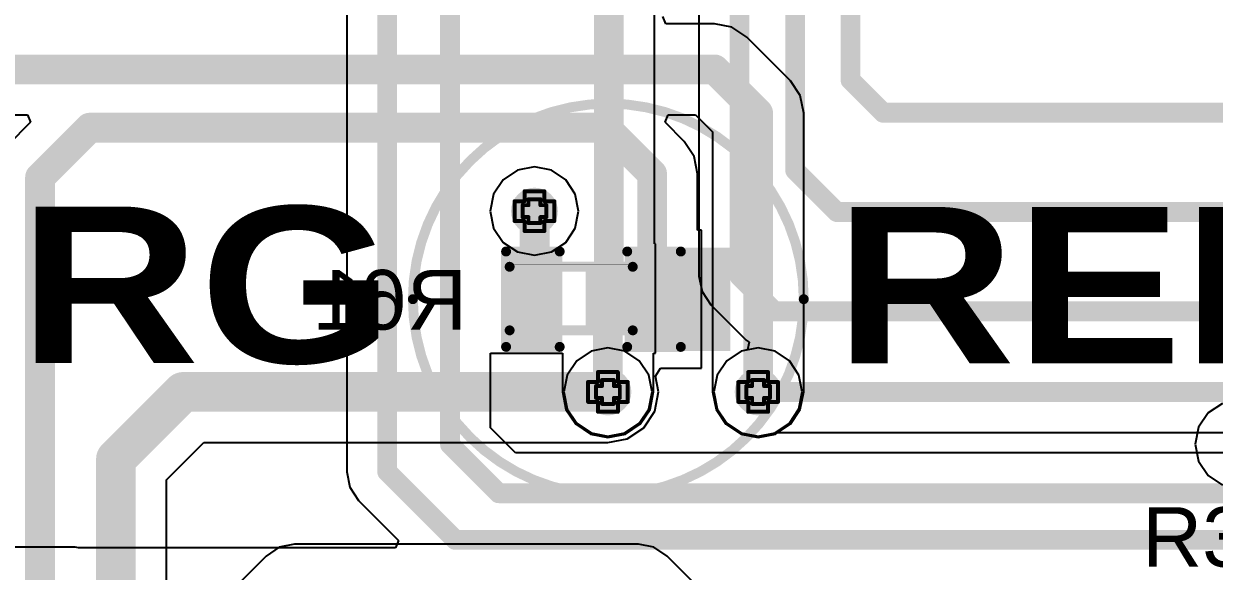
# Model space of a CAD drawing. Header units: inches. Extents: x 0 to 198, y 0 to 199.
# Drawn here: x 1.977 to 2.576, y 2.252 to 2.527 of the extents above; entities that cross this region are included whole.
import ezdxf

# ---------------------------------------------------------------- set-up
doc = ezdxf.new("R2010")
doc.units = ezdxf.units.IN
doc.header["$MEASUREMENT"] = 0
for name, color, linetype in [('Bottom Layer', 5, 'Continuous'), ('Bottom Overlay', 54, 'Continuous'), ('Bottom Paste', 16, 'Continuous'), ('Bottom Solder', 6, 'Continuous'), ('Drill Drawing', 1, 'Continuous'), ('Layer 1', 16, 'Continuous'), ('Layer 2', 76, 'Continuous'), ('Top Layer', 1, 'Continuous'), ('Top Overlay', 2, 'Continuous'), ('Top Paste', 8, 'Continuous'), ('Top Solder', 216, 'Continuous'), ('Via Holes', 16, 'Continuous')]:
    doc.layers.add(name, color=color, linetype=linetype)
doc.styles.add('Arial', font='', dxfattribs={"height": 0.2})
doc.styles.add('Arial Black_Bold', font='', dxfattribs={"height": 0.2})
doc.styles.get('Arial').set_extended_font_data('Arial')
doc.styles.get('Arial Black_Bold').set_extended_font_data('Arial Black', bold=True)

# ---------------------------------------------------------------- blocks, each defined once
blk = doc.blocks.new('R___0402_B_130')
at = {"layer": 'Bottom Layer'}
for points in [[(-0.0095, 0.0125), (-0.0095, -0.0125), (-0.0275, -0.0125), (-0.0275, 0.0125)], [(0.0275, 0.0125), (0.0275, -0.0125), (0.0095, -0.0125), (0.0095, 0.0125)]]:
    blk.add_hatch(color=5, dxfattribs=at).paths.add_polyline_path(points)
at = {"layer": 'Bottom Paste'}
for points in [[(-0.0095, 0.0125), (-0.0095, -0.0125), (-0.0275, -0.0125), (-0.0275, 0.0125)], [(0.0275, 0.0125), (0.0275, -0.0125), (0.0095, -0.0125), (0.0095, 0.0125)]]:
    blk.add_hatch(color=16, dxfattribs=at).paths.add_polyline_path(points)
at = {"layer": 'Bottom Solder'}
for points in [[(-0.00733, 0.01467), (-0.00733, -0.01467), (-0.02967, -0.01467), (-0.02967, 0.01467)], [(0.02967, 0.01467), (0.02967, -0.01467), (0.00733, -0.01467), (0.00733, 0.01467)]]:
    blk.add_hatch(color=6, dxfattribs=at).paths.add_polyline_path(points)
at = {"layer": 'Bottom Overlay'}
for points in [[(-0.031, -0.016, 0.005, 0.005, 0), (-0.031, 0.016, 0.005, 0.005, 0)], [(-0.031, 0.016, 0.005, 0.005, 0), (0.031, 0.016, 0.005, 0.005, 0)], [(0.031, -0.016, 0.005, 0.005, 0), (0.031, 0.016, 0.005, 0.005, 0)], [(-0.032, 0.017, 0.000127, 0.000127, 0), (0.032, 0.017, 0.000127, 0.000127, 0)], [(-0.031, -0.016, 0.005, 0.005, 0), (0.031, -0.016, 0.005, 0.005, 0)]]:
    blk.add_lwpolyline(points, format="xyseb", dxfattribs=at)
for points in [[(-0.03225, 0.016, 0.0025, 0.0025, 1), (-0.02975, 0.016, 0.0025, 0.0025, 1)], [(-0.03225, 0.016, 0.0025, 0.0025, 1), (-0.02975, 0.016, 0.0025, 0.0025, 1)], [(0.02975, 0.016, 0.0025, 0.0025, 1), (0.03225, 0.016, 0.0025, 0.0025, 1)], [(0.02975, 0.016, 0.0025, 0.0025, 1), (0.03225, 0.016, 0.0025, 0.0025, 1)], [(-0.03203, 0.017, 0.0000635, 0.0000635, 1), (-0.03197, 0.017, 0.0000635, 0.0000635, 1)], [(0.03197, 0.017, 0.0000635, 0.0000635, 1), (0.03203, 0.017, 0.0000635, 0.0000635, 1)], [(-0.03225, -0.016, 0.0025, 0.0025, 1), (-0.02975, -0.016, 0.0025, 0.0025, 1)], [(-0.03225, -0.016, 0.0025, 0.0025, 1), (-0.02975, -0.016, 0.0025, 0.0025, 1)], [(0.02975, -0.016, 0.0025, 0.0025, 1), (0.03225, -0.016, 0.0025, 0.0025, 1)], [(0.02975, -0.016, 0.0025, 0.0025, 1), (0.03225, -0.016, 0.0025, 0.0025, 1)]]:
    blk.add_lwpolyline(points, format="xyseb", close=True, dxfattribs=at)
blk = doc.blocks.new('LED_0603_201')
at = {"layer": 'Top Layer'}
for points in [[(-0.03937, 0.01968), (-0.01968, 0.01968), (-0.01968, -0.01969), (-0.03937, -0.01969)], [(0.01968, 0.01968), (0.03937, 0.01968), (0.03937, -0.01969), (0.01968, -0.01969)]]:
    blk.add_hatch(color=1, dxfattribs=at).paths.add_polyline_path(points)
at = {"layer": 'Top Overlay'}
blk.add_hatch(color=2, dxfattribs=at).paths.add_polyline_path([(0.044, -0.026), (0.069, -0.026), (0.069, 0.026), (0.044, 0.026)])
at = {"layer": 'Top Paste'}
for points in [[(-0.03937, 0.01968), (-0.01968, 0.01968), (-0.01968, -0.01969), (-0.03937, -0.01969)], [(0.01968, 0.01968), (0.03937, 0.01968), (0.03937, -0.01969), (0.01968, -0.01969)]]:
    blk.add_hatch(color=8, dxfattribs=at).paths.add_polyline_path(points)
at = {"layer": 'Top Solder'}
for points in [[(-0.04337, 0.02368), (-0.01568, 0.02368), (-0.01568, -0.02369), (-0.04337, -0.02369)], [(0.01568, 0.02368), (0.04337, 0.02368), (0.04337, -0.02369), (0.01568, -0.02369)]]:
    blk.add_hatch(color=216, dxfattribs=at).paths.add_polyline_path(points)
at = {"layer": 'Top Overlay'}
for points in [[(-0.044, -0.024, 0.005, 0.005, 0), (-0.044, 0.024, 0.005, 0.005, 0)], [(-0.044, 0.024, 0.005, 0.005, 0), (-0.017, 0.024, 0.005, 0.005, 0)], [(0.017, 0.024, 0.005, 0.005, 0), (0.044, 0.024, 0.005, 0.005, 0)], [(0.044, -0.024, 0.005, 0.005, 0), (0.044, 0.024, 0.005, 0.005, 0)], [(-0.044, -0.024, 0.005, 0.005, 0), (-0.017, -0.024, 0.005, 0.005, 0)], [(0.017, -0.024, 0.005, 0.005, 0), (0.044, -0.024, 0.005, 0.005, 0)]]:
    blk.add_lwpolyline(points, format="xyseb", dxfattribs=at)
for points in [[(-0.04525, 0.024, 0.0025, 0.0025, 1), (-0.04275, 0.024, 0.0025, 0.0025, 1)], [(-0.04525, 0.024, 0.0025, 0.0025, 1), (-0.04275, 0.024, 0.0025, 0.0025, 1)], [(-0.01825, 0.024, 0.0025, 0.0025, 1), (-0.01575, 0.024, 0.0025, 0.0025, 1)], [(0.01575, 0.024, 0.0025, 0.0025, 1), (0.01825, 0.024, 0.0025, 0.0025, 1)], [(0.04275, 0.024, 0.0025, 0.0025, 1), (0.04525, 0.024, 0.0025, 0.0025, 1)], [(0.04275, 0.024, 0.0025, 0.0025, 1), (0.04525, 0.024, 0.0025, 0.0025, 1)], [(-0.04525, -0.024, 0.0025, 0.0025, 1), (-0.04275, -0.024, 0.0025, 0.0025, 1)], [(-0.04525, -0.024, 0.0025, 0.0025, 1), (-0.04275, -0.024, 0.0025, 0.0025, 1)], [(-0.01825, -0.024, 0.0025, 0.0025, 1), (-0.01575, -0.024, 0.0025, 0.0025, 1)], [(0.01575, -0.024, 0.0025, 0.0025, 1), (0.01825, -0.024, 0.0025, 0.0025, 1)], [(0.04275, -0.024, 0.0025, 0.0025, 1), (0.04525, -0.024, 0.0025, 0.0025, 1)], [(0.04275, -0.024, 0.0025, 0.0025, 1), (0.04525, -0.024, 0.0025, 0.0025, 1)]]:
    blk.add_lwpolyline(points, format="xyseb", close=True, dxfattribs=at)

msp = doc.modelspace()

# ---------------------------------------------------------------- hatches: boundary and pattern name
at = {"layer": 'Bottom Layer'}
h = msp.add_hatch(color=5, dxfattribs=at)
edge = h.paths.add_edge_path()
edge.add_arc((2.234, 2.433), 0.01181, 0, 360)
h = msp.add_hatch(color=5, dxfattribs=at)
edge = h.paths.add_edge_path()
edge.add_arc((2.271, 2.342), 0.01181, 0, 360)
h = msp.add_hatch(color=5, dxfattribs=at)
edge = h.paths.add_edge_path()
edge.add_arc((2.34664, 2.342), 0.01181, 0, 360)
at = {"layer": 'Layer 1'}
h = msp.add_hatch(color=16, dxfattribs=at)
edge = h.paths.add_edge_path()
edge.add_arc((2.234, 2.433), 0.01181, 0, 360)
h = msp.add_hatch(color=16, dxfattribs=at)
edge = h.paths.add_edge_path()
edge.add_arc((2.271, 2.342), 0.01181, 0, 360)
h = msp.add_hatch(color=16, dxfattribs=at)
edge = h.paths.add_edge_path()
edge.add_arc((2.34664, 2.342), 0.01181, 0, 360)
at = {"layer": 'Layer 2'}
h = msp.add_hatch(color=76, dxfattribs=at)
edge = h.paths.add_edge_path()
edge.add_arc((2.234, 2.433), 0.01181, 0, 360)
h = msp.add_hatch(color=76, dxfattribs=at)
edge = h.paths.add_edge_path()
edge.add_arc((2.271, 2.342), 0.01181, 0, 360)
h = msp.add_hatch(color=76, dxfattribs=at)
edge = h.paths.add_edge_path()
edge.add_arc((2.34664, 2.342), 0.01181, 0, 360)
at = {"layer": 'Top Layer'}
h = msp.add_hatch(color=1, dxfattribs=at)
edge = h.paths.add_edge_path()
edge.add_arc((2.234, 2.433), 0.01181, 0, 360)
h = msp.add_hatch(color=1, dxfattribs=at)
edge = h.paths.add_edge_path()
edge.add_arc((2.271, 2.342), 0.01181, 0, 360)
h = msp.add_hatch(color=1, dxfattribs=at)
edge = h.paths.add_edge_path()
edge.add_arc((2.34664, 2.342), 0.01181, 0, 360)
at = {"layer": 'Via Holes'}
h = msp.add_hatch(color=7, dxfattribs=at)
edge = h.paths.add_edge_path()
edge.add_arc((2.234, 2.433), 0.00591, 0, 360)
h = msp.add_hatch(color=7, dxfattribs=at)
edge = h.paths.add_edge_path()
edge.add_arc((2.271, 2.342), 0.00591, 0, 360)
h = msp.add_hatch(color=7, dxfattribs=at)
edge = h.paths.add_edge_path()
edge.add_arc((2.34664, 2.342), 0.00591, 0, 360)

# ---------------------------------------------------------------- linework, layer by layer
at = {"layer": 'Bottom Layer'}
for p, q in [((2.31684, 3.76897), (2.31684, 2.40028)), ((2.13945, 3.71671), (2.13945, 2.30185)), ((2.29443, 2.4165), (2.29443, 2.61708)), ((2.295, 2.4165), (2.29443, 2.4165)), ((2.295, 2.3615), (2.295, 2.4165)), ((2.31684, 2.40028), (2.31839, 2.39248)), ((2.31839, 2.39248), (2.32281, 2.38586)), ((2.32281, 2.38586), (2.34056, 2.36811)), ((2.34056, 2.36811), (2.34207, 2.3671)), ((2.33813, 2.36255), (2.33091, 2.35772)), ((2.34129, 2.36318), (2.33813, 2.36255)), ((2.34207, 2.3671), (2.34129, 2.36318)), ((2.2119, 2.32395), (2.2119, 2.3615)), ((2.2119, 2.3615), (2.24806, 2.3615)), ((2.24806, 2.3615), (2.24806, 2.342)), ((2.29394, 2.342), (2.29394, 2.3615)), ((2.29394, 2.3615), (2.295, 2.3615)), ((2.33091, 2.35772), (2.32609, 2.35051)), ((2.32609, 2.35051), (2.3244, 2.342)), ((2.24806, 2.342), (2.24981, 2.33322)), ((2.29219, 2.33322), (2.29394, 2.342)), ((2.3244, 2.342), (2.32609, 2.33349)), ((2.24981, 2.33322), (2.25478, 2.32578)), ((2.28722, 2.32578), (2.29219, 2.33322)), ((2.32609, 2.33349), (2.33091, 2.32628)), ((2.33091, 2.32628), (2.33813, 2.32145)), ((2.22443, 2.31142), (2.2119, 2.32395)), ((2.25478, 2.32578), (2.26222, 2.32081)), ((2.26222, 2.32081), (2.271, 2.31906)), ((2.271, 2.31906), (2.27978, 2.32081)), ((2.27978, 2.32081), (2.28722, 2.32578)), ((2.33813, 2.32145), (2.34664, 2.31976)), ((2.34664, 2.31976), (2.35515, 2.32145)), ((2.35515, 2.32145), (2.35538, 2.32161)), ((2.35538, 2.32161), (2.6355, 2.32161)), ((2.63517, 2.31142), (2.22443, 2.31142)), ((2.13945, 2.30185), (2.141, 2.29404)), ((2.141, 2.29404), (2.14542, 2.28743)), ((2.14542, 2.28743), (2.1656, 2.26725)), ((2.1656, 2.26725), (2.16407, 2.26356)), ((2.00266, 2.26389), (1.46176, 2.26389)), ((2.00434, 2.26356), (2.00266, 2.26389)), ((2.16407, 2.26356), (2.00434, 2.26356))]:
    msp.add_line(p, q, dxfattribs=at)
for points in [[(2.33723, 2.40028, 0.01, 0.01, 0), (2.33723, 3.77742, 0.01, 0.01, 0)], [(2.39319, 2.49893, 0.01, 0.01, 0), (2.39319, 3.77657, 0.01, 0.01, 0)], [(2.36531, 2.45355, 0.01, 0.01, 0), (2.36531, 3.74584, 0.01, 0.01, 0)], [(2.1915, 2.31551, 0.01, 0.01, 0), (2.1915, 3.7413, 0.01, 0.01, 0)], [(2.15984, 2.30185, 0.01, 0.01, 0), (2.15984, 3.72516, 0.01, 0.01, 0)], [(2.27149, 2.38862, 0.015, 0.015, 0), (2.27149, 2.64509, 0.015, 0.015, 0)], [(2.39319, 2.49893, 0.01, 0.01, 0), (2.40959, 2.48253, 0.01, 0.01, 0)], [(2.40959, 2.48253, 0.01, 0.01, 0), (3.20409, 2.48253, 0.01, 0.01, 0)], [(2.36531, 2.45355, 0.01, 0.01, 0), (2.38633, 2.43253, 0.01, 0.01, 0)], [(2.234, 2.389, 0.015, 0.015, 0), (2.234, 2.433, 0.015, 0.015, 0)], [(2.38633, 2.43253, 0.01, 0.01, 0), (3.20409, 2.43253, 0.01, 0.01, 0)], [(2.33723, 2.40028, 0.01, 0.01, 0), (2.35498, 2.38253, 0.01, 0.01, 0)], [(2.271, 2.342, 0.015, 0.015, 0), (2.271, 2.389, 0.015, 0.015, 0)], [(2.35498, 2.38253, 0.01, 0.01, 0), (3.20409, 2.38253, 0.01, 0.01, 0)], [(2.34664, 2.342, 0.01, 0.01, 0), (3.43346, 2.342, 0.01, 0.01, 0)], [(2.1915, 2.31551, 0.01, 0.01, 0), (2.21598, 2.29102, 0.01, 0.01, 0)], [(2.15984, 2.30185, 0.01, 0.01, 0), (2.19415, 2.26754, 0.01, 0.01, 0)], [(2.21598, 2.29102, 0.01, 0.01, 0), (3.46748, 2.29102, 0.01, 0.01, 0)], [(2.19415, 2.26754, 0.01, 0.01, 0), (3.41592, 2.26754, 0.01, 0.01, 0)]]:
    msp.add_lwpolyline(points, format="xyseb", dxfattribs=at)
for points in [[(2.39069, 2.49893, 0.005, 0.005, 1), (2.39569, 2.49893, 0.005, 0.005, 1)], [(2.39069, 2.49893, 0.005, 0.005, 1), (2.39569, 2.49893, 0.005, 0.005, 1)], [(2.40709, 2.48253, 0.005, 0.005, 1), (2.41209, 2.48253, 0.005, 0.005, 1)], [(2.40709, 2.48253, 0.005, 0.005, 1), (2.41209, 2.48253, 0.005, 0.005, 1)], [(2.36281, 2.45355, 0.005, 0.005, 1), (2.36781, 2.45355, 0.005, 0.005, 1)], [(2.36281, 2.45355, 0.005, 0.005, 1), (2.36781, 2.45355, 0.005, 0.005, 1)], [(2.23025, 2.433, 0.0075, 0.0075, 1), (2.23775, 2.433, 0.0075, 0.0075, 1)], [(2.38383, 2.43253, 0.005, 0.005, 1), (2.38883, 2.43253, 0.005, 0.005, 1)], [(2.38383, 2.43253, 0.005, 0.005, 1), (2.38883, 2.43253, 0.005, 0.005, 1)], [(2.33473, 2.40028, 0.005, 0.005, 1), (2.33973, 2.40028, 0.005, 0.005, 1)], [(2.33473, 2.40028, 0.005, 0.005, 1), (2.33973, 2.40028, 0.005, 0.005, 1)], [(2.23025, 2.389, 0.0075, 0.0075, 1), (2.23775, 2.389, 0.0075, 0.0075, 1)], [(2.26725, 2.389, 0.0075, 0.0075, 1), (2.27475, 2.389, 0.0075, 0.0075, 1)], [(2.26774, 2.38862, 0.0075, 0.0075, 1), (2.27524, 2.38862, 0.0075, 0.0075, 1)], [(2.35248, 2.38253, 0.005, 0.005, 1), (2.35748, 2.38253, 0.005, 0.005, 1)], [(2.35248, 2.38253, 0.005, 0.005, 1), (2.35748, 2.38253, 0.005, 0.005, 1)], [(2.26725, 2.342, 0.0075, 0.0075, 1), (2.27475, 2.342, 0.0075, 0.0075, 1)], [(2.34414, 2.342, 0.005, 0.005, 1), (2.34914, 2.342, 0.005, 0.005, 1)], [(2.189, 2.31551, 0.005, 0.005, 1), (2.194, 2.31551, 0.005, 0.005, 1)], [(2.189, 2.31551, 0.005, 0.005, 1), (2.194, 2.31551, 0.005, 0.005, 1)], [(2.15734, 2.30185, 0.005, 0.005, 1), (2.16234, 2.30185, 0.005, 0.005, 1)], [(2.15734, 2.30185, 0.005, 0.005, 1), (2.16234, 2.30185, 0.005, 0.005, 1)], [(2.21348, 2.29102, 0.005, 0.005, 1), (2.21848, 2.29102, 0.005, 0.005, 1)], [(2.21348, 2.29102, 0.005, 0.005, 1), (2.21848, 2.29102, 0.005, 0.005, 1)], [(2.19165, 2.26754, 0.005, 0.005, 1), (2.19665, 2.26754, 0.005, 0.005, 1)], [(2.19165, 2.26754, 0.005, 0.005, 1), (2.19665, 2.26754, 0.005, 0.005, 1)]]:
    msp.add_lwpolyline(points, format="xyseb", close=True, dxfattribs=at)
at = {"layer": 'Drill Drawing'}
for points in [[(2.229, 2.438, 0.002, 0.002, 0), (2.229, 2.443, 0.002, 0.002, 0)], [(2.229, 2.443, 0.002, 0.002, 0), (2.239, 2.443, 0.002, 0.002, 0)], [(2.231, 2.436, 0.002, 0.002, 0), (2.231, 2.439, 0.002, 0.002, 0)], [(2.231, 2.439, 0.002, 0.002, 0), (2.237, 2.439, 0.002, 0.002, 0)], [(2.237, 2.436, 0.002, 0.002, 0), (2.237, 2.439, 0.002, 0.002, 0)], [(2.239, 2.438, 0.002, 0.002, 0), (2.239, 2.443, 0.002, 0.002, 0)], [(2.224, 2.428, 0.002, 0.002, 0), (2.224, 2.438, 0.002, 0.002, 0)], [(2.224, 2.438, 0.002, 0.002, 0), (2.229, 2.438, 0.002, 0.002, 0)], [(2.228, 2.43, 0.002, 0.002, 0), (2.228, 2.436, 0.002, 0.002, 0)], [(2.228, 2.436, 0.002, 0.002, 0), (2.231, 2.436, 0.002, 0.002, 0)], [(2.237, 2.436, 0.002, 0.002, 0), (2.24, 2.436, 0.002, 0.002, 0)], [(2.239, 2.438, 0.002, 0.002, 0), (2.244, 2.438, 0.002, 0.002, 0)], [(2.24, 2.43, 0.002, 0.002, 0), (2.24, 2.436, 0.002, 0.002, 0)], [(2.244, 2.428, 0.002, 0.002, 0), (2.244, 2.438, 0.002, 0.002, 0)], [(2.224, 2.428, 0.002, 0.002, 0), (2.229, 2.428, 0.002, 0.002, 0)], [(2.228, 2.43, 0.002, 0.002, 0), (2.231, 2.43, 0.002, 0.002, 0)], [(2.229, 2.423, 0.002, 0.002, 0), (2.229, 2.428, 0.002, 0.002, 0)], [(2.231, 2.427, 0.002, 0.002, 0), (2.231, 2.43, 0.002, 0.002, 0)], [(2.231, 2.427, 0.002, 0.002, 0), (2.237, 2.427, 0.002, 0.002, 0)], [(2.237, 2.43, 0.002, 0.002, 0), (2.24, 2.43, 0.002, 0.002, 0)], [(2.237, 2.427, 0.002, 0.002, 0), (2.237, 2.43, 0.002, 0.002, 0)], [(2.239, 2.428, 0.002, 0.002, 0), (2.244, 2.428, 0.002, 0.002, 0)], [(2.239, 2.423, 0.002, 0.002, 0), (2.239, 2.428, 0.002, 0.002, 0)], [(2.229, 2.423, 0.002, 0.002, 0), (2.239, 2.423, 0.002, 0.002, 0)], [(2.266, 2.347, 0.002, 0.002, 0), (2.266, 2.352, 0.002, 0.002, 0)], [(2.266, 2.352, 0.002, 0.002, 0), (2.276, 2.352, 0.002, 0.002, 0)], [(2.276, 2.347, 0.002, 0.002, 0), (2.276, 2.352, 0.002, 0.002, 0)], [(2.34164, 2.347, 0.002, 0.002, 0), (2.34164, 2.352, 0.002, 0.002, 0)], [(2.34164, 2.352, 0.002, 0.002, 0), (2.35164, 2.352, 0.002, 0.002, 0)], [(2.35164, 2.347, 0.002, 0.002, 0), (2.35164, 2.352, 0.002, 0.002, 0)], [(2.261, 2.337, 0.002, 0.002, 0), (2.261, 2.347, 0.002, 0.002, 0)], [(2.261, 2.347, 0.002, 0.002, 0), (2.266, 2.347, 0.002, 0.002, 0)], [(2.265, 2.339, 0.002, 0.002, 0), (2.265, 2.345, 0.002, 0.002, 0)], [(2.265, 2.345, 0.002, 0.002, 0), (2.268, 2.345, 0.002, 0.002, 0)], [(2.268, 2.345, 0.002, 0.002, 0), (2.268, 2.348, 0.002, 0.002, 0)], [(2.268, 2.348, 0.002, 0.002, 0), (2.274, 2.348, 0.002, 0.002, 0)], [(2.274, 2.345, 0.002, 0.002, 0), (2.274, 2.348, 0.002, 0.002, 0)], [(2.274, 2.345, 0.002, 0.002, 0), (2.277, 2.345, 0.002, 0.002, 0)], [(2.276, 2.347, 0.002, 0.002, 0), (2.281, 2.347, 0.002, 0.002, 0)], [(2.277, 2.339, 0.002, 0.002, 0), (2.277, 2.345, 0.002, 0.002, 0)], [(2.281, 2.337, 0.002, 0.002, 0), (2.281, 2.347, 0.002, 0.002, 0)], [(2.33664, 2.337, 0.002, 0.002, 0), (2.33664, 2.347, 0.002, 0.002, 0)], [(2.33664, 2.347, 0.002, 0.002, 0), (2.34164, 2.347, 0.002, 0.002, 0)], [(2.34064, 2.339, 0.002, 0.002, 0), (2.34064, 2.345, 0.002, 0.002, 0)], [(2.34064, 2.345, 0.002, 0.002, 0), (2.34364, 2.345, 0.002, 0.002, 0)], [(2.34364, 2.345, 0.002, 0.002, 0), (2.34364, 2.348, 0.002, 0.002, 0)], [(2.34364, 2.348, 0.002, 0.002, 0), (2.34964, 2.348, 0.002, 0.002, 0)], [(2.34964, 2.345, 0.002, 0.002, 0), (2.34964, 2.348, 0.002, 0.002, 0)], [(2.34964, 2.345, 0.002, 0.002, 0), (2.35264, 2.345, 0.002, 0.002, 0)], [(2.35164, 2.347, 0.002, 0.002, 0), (2.35664, 2.347, 0.002, 0.002, 0)], [(2.35264, 2.339, 0.002, 0.002, 0), (2.35264, 2.345, 0.002, 0.002, 0)], [(2.35664, 2.337, 0.002, 0.002, 0), (2.35664, 2.347, 0.002, 0.002, 0)], [(2.261, 2.337, 0.002, 0.002, 0), (2.266, 2.337, 0.002, 0.002, 0)], [(2.265, 2.339, 0.002, 0.002, 0), (2.268, 2.339, 0.002, 0.002, 0)], [(2.266, 2.332, 0.002, 0.002, 0), (2.266, 2.337, 0.002, 0.002, 0)], [(2.268, 2.336, 0.002, 0.002, 0), (2.268, 2.339, 0.002, 0.002, 0)], [(2.274, 2.339, 0.002, 0.002, 0), (2.277, 2.339, 0.002, 0.002, 0)], [(2.274, 2.336, 0.002, 0.002, 0), (2.274, 2.339, 0.002, 0.002, 0)], [(2.276, 2.337, 0.002, 0.002, 0), (2.281, 2.337, 0.002, 0.002, 0)], [(2.276, 2.332, 0.002, 0.002, 0), (2.276, 2.337, 0.002, 0.002, 0)], [(2.33664, 2.337, 0.002, 0.002, 0), (2.34164, 2.337, 0.002, 0.002, 0)], [(2.34064, 2.339, 0.002, 0.002, 0), (2.34364, 2.339, 0.002, 0.002, 0)], [(2.34164, 2.332, 0.002, 0.002, 0), (2.34164, 2.337, 0.002, 0.002, 0)], [(2.34364, 2.336, 0.002, 0.002, 0), (2.34364, 2.339, 0.002, 0.002, 0)], [(2.34964, 2.339, 0.002, 0.002, 0), (2.35264, 2.339, 0.002, 0.002, 0)], [(2.34964, 2.336, 0.002, 0.002, 0), (2.34964, 2.339, 0.002, 0.002, 0)], [(2.35164, 2.337, 0.002, 0.002, 0), (2.35664, 2.337, 0.002, 0.002, 0)], [(2.35164, 2.332, 0.002, 0.002, 0), (2.35164, 2.337, 0.002, 0.002, 0)], [(2.266, 2.332, 0.002, 0.002, 0), (2.276, 2.332, 0.002, 0.002, 0)], [(2.268, 2.336, 0.002, 0.002, 0), (2.274, 2.336, 0.002, 0.002, 0)], [(2.34164, 2.332, 0.002, 0.002, 0), (2.35164, 2.332, 0.002, 0.002, 0)], [(2.34364, 2.336, 0.002, 0.002, 0), (2.34964, 2.336, 0.002, 0.002, 0)]]:
    msp.add_lwpolyline(points, format="xyseb", dxfattribs=at)
for points in [[(2.2285, 2.443, 0.001, 0.001, 1), (2.2295, 2.443, 0.001, 0.001, 1)], [(2.2285, 2.443, 0.001, 0.001, 1), (2.2295, 2.443, 0.001, 0.001, 1)], [(2.2305, 2.439, 0.001, 0.001, 1), (2.2315, 2.439, 0.001, 0.001, 1)], [(2.2305, 2.439, 0.001, 0.001, 1), (2.2315, 2.439, 0.001, 0.001, 1)], [(2.2365, 2.439, 0.001, 0.001, 1), (2.2375, 2.439, 0.001, 0.001, 1)], [(2.2365, 2.439, 0.001, 0.001, 1), (2.2375, 2.439, 0.001, 0.001, 1)], [(2.2385, 2.443, 0.001, 0.001, 1), (2.2395, 2.443, 0.001, 0.001, 1)], [(2.2385, 2.443, 0.001, 0.001, 1), (2.2395, 2.443, 0.001, 0.001, 1)], [(2.2235, 2.438, 0.001, 0.001, 1), (2.2245, 2.438, 0.001, 0.001, 1)], [(2.2235, 2.438, 0.001, 0.001, 1), (2.2245, 2.438, 0.001, 0.001, 1)], [(2.2275, 2.436, 0.001, 0.001, 1), (2.2285, 2.436, 0.001, 0.001, 1)], [(2.2275, 2.436, 0.001, 0.001, 1), (2.2285, 2.436, 0.001, 0.001, 1)], [(2.2285, 2.438, 0.001, 0.001, 1), (2.2295, 2.438, 0.001, 0.001, 1)], [(2.2285, 2.438, 0.001, 0.001, 1), (2.2295, 2.438, 0.001, 0.001, 1)], [(2.2305, 2.436, 0.001, 0.001, 1), (2.2315, 2.436, 0.001, 0.001, 1)], [(2.2305, 2.436, 0.001, 0.001, 1), (2.2315, 2.436, 0.001, 0.001, 1)], [(2.2365, 2.436, 0.001, 0.001, 1), (2.2375, 2.436, 0.001, 0.001, 1)], [(2.2365, 2.436, 0.001, 0.001, 1), (2.2375, 2.436, 0.001, 0.001, 1)], [(2.2385, 2.438, 0.001, 0.001, 1), (2.2395, 2.438, 0.001, 0.001, 1)], [(2.2385, 2.438, 0.001, 0.001, 1), (2.2395, 2.438, 0.001, 0.001, 1)], [(2.2395, 2.436, 0.001, 0.001, 1), (2.2405, 2.436, 0.001, 0.001, 1)], [(2.2395, 2.436, 0.001, 0.001, 1), (2.2405, 2.436, 0.001, 0.001, 1)], [(2.2435, 2.438, 0.001, 0.001, 1), (2.2445, 2.438, 0.001, 0.001, 1)], [(2.2435, 2.438, 0.001, 0.001, 1), (2.2445, 2.438, 0.001, 0.001, 1)], [(2.2235, 2.428, 0.001, 0.001, 1), (2.2245, 2.428, 0.001, 0.001, 1)], [(2.2235, 2.428, 0.001, 0.001, 1), (2.2245, 2.428, 0.001, 0.001, 1)], [(2.2275, 2.43, 0.001, 0.001, 1), (2.2285, 2.43, 0.001, 0.001, 1)], [(2.2275, 2.43, 0.001, 0.001, 1), (2.2285, 2.43, 0.001, 0.001, 1)], [(2.2285, 2.428, 0.001, 0.001, 1), (2.2295, 2.428, 0.001, 0.001, 1)], [(2.2285, 2.428, 0.001, 0.001, 1), (2.2295, 2.428, 0.001, 0.001, 1)], [(2.2305, 2.43, 0.001, 0.001, 1), (2.2315, 2.43, 0.001, 0.001, 1)], [(2.2305, 2.43, 0.001, 0.001, 1), (2.2315, 2.43, 0.001, 0.001, 1)], [(2.2305, 2.427, 0.001, 0.001, 1), (2.2315, 2.427, 0.001, 0.001, 1)], [(2.2305, 2.427, 0.001, 0.001, 1), (2.2315, 2.427, 0.001, 0.001, 1)], [(2.2365, 2.43, 0.001, 0.001, 1), (2.2375, 2.43, 0.001, 0.001, 1)], [(2.2365, 2.43, 0.001, 0.001, 1), (2.2375, 2.43, 0.001, 0.001, 1)], [(2.2365, 2.427, 0.001, 0.001, 1), (2.2375, 2.427, 0.001, 0.001, 1)], [(2.2365, 2.427, 0.001, 0.001, 1), (2.2375, 2.427, 0.001, 0.001, 1)], [(2.2385, 2.428, 0.001, 0.001, 1), (2.2395, 2.428, 0.001, 0.001, 1)], [(2.2385, 2.428, 0.001, 0.001, 1), (2.2395, 2.428, 0.001, 0.001, 1)], [(2.2395, 2.43, 0.001, 0.001, 1), (2.2405, 2.43, 0.001, 0.001, 1)], [(2.2395, 2.43, 0.001, 0.001, 1), (2.2405, 2.43, 0.001, 0.001, 1)], [(2.2435, 2.428, 0.001, 0.001, 1), (2.2445, 2.428, 0.001, 0.001, 1)], [(2.2435, 2.428, 0.001, 0.001, 1), (2.2445, 2.428, 0.001, 0.001, 1)], [(2.2285, 2.423, 0.001, 0.001, 1), (2.2295, 2.423, 0.001, 0.001, 1)], [(2.2285, 2.423, 0.001, 0.001, 1), (2.2295, 2.423, 0.001, 0.001, 1)], [(2.2385, 2.423, 0.001, 0.001, 1), (2.2395, 2.423, 0.001, 0.001, 1)], [(2.2385, 2.423, 0.001, 0.001, 1), (2.2395, 2.423, 0.001, 0.001, 1)], [(2.2655, 2.352, 0.001, 0.001, 1), (2.2665, 2.352, 0.001, 0.001, 1)], [(2.2655, 2.352, 0.001, 0.001, 1), (2.2665, 2.352, 0.001, 0.001, 1)], [(2.2755, 2.352, 0.001, 0.001, 1), (2.2765, 2.352, 0.001, 0.001, 1)], [(2.2755, 2.352, 0.001, 0.001, 1), (2.2765, 2.352, 0.001, 0.001, 1)], [(2.34114, 2.352, 0.001, 0.001, 1), (2.34214, 2.352, 0.001, 0.001, 1)], [(2.34114, 2.352, 0.001, 0.001, 1), (2.34214, 2.352, 0.001, 0.001, 1)], [(2.35114, 2.352, 0.001, 0.001, 1), (2.35214, 2.352, 0.001, 0.001, 1)], [(2.35114, 2.352, 0.001, 0.001, 1), (2.35214, 2.352, 0.001, 0.001, 1)], [(2.2605, 2.347, 0.001, 0.001, 1), (2.2615, 2.347, 0.001, 0.001, 1)], [(2.2605, 2.347, 0.001, 0.001, 1), (2.2615, 2.347, 0.001, 0.001, 1)], [(2.2645, 2.345, 0.001, 0.001, 1), (2.2655, 2.345, 0.001, 0.001, 1)], [(2.2645, 2.345, 0.001, 0.001, 1), (2.2655, 2.345, 0.001, 0.001, 1)], [(2.2655, 2.347, 0.001, 0.001, 1), (2.2665, 2.347, 0.001, 0.001, 1)], [(2.2655, 2.347, 0.001, 0.001, 1), (2.2665, 2.347, 0.001, 0.001, 1)], [(2.2675, 2.348, 0.001, 0.001, 1), (2.2685, 2.348, 0.001, 0.001, 1)], [(2.2675, 2.348, 0.001, 0.001, 1), (2.2685, 2.348, 0.001, 0.001, 1)], [(2.2675, 2.345, 0.001, 0.001, 1), (2.2685, 2.345, 0.001, 0.001, 1)], [(2.2675, 2.345, 0.001, 0.001, 1), (2.2685, 2.345, 0.001, 0.001, 1)], [(2.2735, 2.348, 0.001, 0.001, 1), (2.2745, 2.348, 0.001, 0.001, 1)], [(2.2735, 2.348, 0.001, 0.001, 1), (2.2745, 2.348, 0.001, 0.001, 1)], [(2.2735, 2.345, 0.001, 0.001, 1), (2.2745, 2.345, 0.001, 0.001, 1)], [(2.2735, 2.345, 0.001, 0.001, 1), (2.2745, 2.345, 0.001, 0.001, 1)], [(2.2755, 2.347, 0.001, 0.001, 1), (2.2765, 2.347, 0.001, 0.001, 1)], [(2.2755, 2.347, 0.001, 0.001, 1), (2.2765, 2.347, 0.001, 0.001, 1)], [(2.2765, 2.345, 0.001, 0.001, 1), (2.2775, 2.345, 0.001, 0.001, 1)], [(2.2765, 2.345, 0.001, 0.001, 1), (2.2775, 2.345, 0.001, 0.001, 1)], [(2.2805, 2.347, 0.001, 0.001, 1), (2.2815, 2.347, 0.001, 0.001, 1)], [(2.2805, 2.347, 0.001, 0.001, 1), (2.2815, 2.347, 0.001, 0.001, 1)], [(2.33614, 2.347, 0.001, 0.001, 1), (2.33714, 2.347, 0.001, 0.001, 1)], [(2.33614, 2.347, 0.001, 0.001, 1), (2.33714, 2.347, 0.001, 0.001, 1)], [(2.34014, 2.345, 0.001, 0.001, 1), (2.34114, 2.345, 0.001, 0.001, 1)], [(2.34014, 2.345, 0.001, 0.001, 1), (2.34114, 2.345, 0.001, 0.001, 1)], [(2.34114, 2.347, 0.001, 0.001, 1), (2.34214, 2.347, 0.001, 0.001, 1)], [(2.34114, 2.347, 0.001, 0.001, 1), (2.34214, 2.347, 0.001, 0.001, 1)], [(2.34314, 2.348, 0.001, 0.001, 1), (2.34414, 2.348, 0.001, 0.001, 1)], [(2.34314, 2.348, 0.001, 0.001, 1), (2.34414, 2.348, 0.001, 0.001, 1)], [(2.34314, 2.345, 0.001, 0.001, 1), (2.34414, 2.345, 0.001, 0.001, 1)], [(2.34314, 2.345, 0.001, 0.001, 1), (2.34414, 2.345, 0.001, 0.001, 1)], [(2.34914, 2.348, 0.001, 0.001, 1), (2.35014, 2.348, 0.001, 0.001, 1)], [(2.34914, 2.348, 0.001, 0.001, 1), (2.35014, 2.348, 0.001, 0.001, 1)], [(2.34914, 2.345, 0.001, 0.001, 1), (2.35014, 2.345, 0.001, 0.001, 1)], [(2.34914, 2.345, 0.001, 0.001, 1), (2.35014, 2.345, 0.001, 0.001, 1)], [(2.35114, 2.347, 0.001, 0.001, 1), (2.35214, 2.347, 0.001, 0.001, 1)], [(2.35114, 2.347, 0.001, 0.001, 1), (2.35214, 2.347, 0.001, 0.001, 1)], [(2.35214, 2.345, 0.001, 0.001, 1), (2.35314, 2.345, 0.001, 0.001, 1)], [(2.35214, 2.345, 0.001, 0.001, 1), (2.35314, 2.345, 0.001, 0.001, 1)], [(2.35614, 2.347, 0.001, 0.001, 1), (2.35714, 2.347, 0.001, 0.001, 1)], [(2.35614, 2.347, 0.001, 0.001, 1), (2.35714, 2.347, 0.001, 0.001, 1)], [(2.2605, 2.337, 0.001, 0.001, 1), (2.2615, 2.337, 0.001, 0.001, 1)], [(2.2605, 2.337, 0.001, 0.001, 1), (2.2615, 2.337, 0.001, 0.001, 1)], [(2.2645, 2.339, 0.001, 0.001, 1), (2.2655, 2.339, 0.001, 0.001, 1)], [(2.2645, 2.339, 0.001, 0.001, 1), (2.2655, 2.339, 0.001, 0.001, 1)], [(2.2655, 2.337, 0.001, 0.001, 1), (2.2665, 2.337, 0.001, 0.001, 1)], [(2.2655, 2.337, 0.001, 0.001, 1), (2.2665, 2.337, 0.001, 0.001, 1)], [(2.2675, 2.339, 0.001, 0.001, 1), (2.2685, 2.339, 0.001, 0.001, 1)], [(2.2675, 2.339, 0.001, 0.001, 1), (2.2685, 2.339, 0.001, 0.001, 1)], [(2.2735, 2.339, 0.001, 0.001, 1), (2.2745, 2.339, 0.001, 0.001, 1)], [(2.2735, 2.339, 0.001, 0.001, 1), (2.2745, 2.339, 0.001, 0.001, 1)], [(2.2755, 2.337, 0.001, 0.001, 1), (2.2765, 2.337, 0.001, 0.001, 1)], [(2.2755, 2.337, 0.001, 0.001, 1), (2.2765, 2.337, 0.001, 0.001, 1)], [(2.2765, 2.339, 0.001, 0.001, 1), (2.2775, 2.339, 0.001, 0.001, 1)], [(2.2765, 2.339, 0.001, 0.001, 1), (2.2775, 2.339, 0.001, 0.001, 1)], [(2.2805, 2.337, 0.001, 0.001, 1), (2.2815, 2.337, 0.001, 0.001, 1)], [(2.2805, 2.337, 0.001, 0.001, 1), (2.2815, 2.337, 0.001, 0.001, 1)], [(2.33614, 2.337, 0.001, 0.001, 1), (2.33714, 2.337, 0.001, 0.001, 1)], [(2.33614, 2.337, 0.001, 0.001, 1), (2.33714, 2.337, 0.001, 0.001, 1)], [(2.34014, 2.339, 0.001, 0.001, 1), (2.34114, 2.339, 0.001, 0.001, 1)], [(2.34014, 2.339, 0.001, 0.001, 1), (2.34114, 2.339, 0.001, 0.001, 1)], [(2.34114, 2.337, 0.001, 0.001, 1), (2.34214, 2.337, 0.001, 0.001, 1)], [(2.34114, 2.337, 0.001, 0.001, 1), (2.34214, 2.337, 0.001, 0.001, 1)], [(2.34314, 2.339, 0.001, 0.001, 1), (2.34414, 2.339, 0.001, 0.001, 1)], [(2.34314, 2.339, 0.001, 0.001, 1), (2.34414, 2.339, 0.001, 0.001, 1)], [(2.34914, 2.339, 0.001, 0.001, 1), (2.35014, 2.339, 0.001, 0.001, 1)], [(2.34914, 2.339, 0.001, 0.001, 1), (2.35014, 2.339, 0.001, 0.001, 1)], [(2.35114, 2.337, 0.001, 0.001, 1), (2.35214, 2.337, 0.001, 0.001, 1)], [(2.35114, 2.337, 0.001, 0.001, 1), (2.35214, 2.337, 0.001, 0.001, 1)], [(2.35214, 2.339, 0.001, 0.001, 1), (2.35314, 2.339, 0.001, 0.001, 1)], [(2.35214, 2.339, 0.001, 0.001, 1), (2.35314, 2.339, 0.001, 0.001, 1)], [(2.35614, 2.337, 0.001, 0.001, 1), (2.35714, 2.337, 0.001, 0.001, 1)], [(2.35614, 2.337, 0.001, 0.001, 1), (2.35714, 2.337, 0.001, 0.001, 1)], [(2.2655, 2.332, 0.001, 0.001, 1), (2.2665, 2.332, 0.001, 0.001, 1)], [(2.2655, 2.332, 0.001, 0.001, 1), (2.2665, 2.332, 0.001, 0.001, 1)], [(2.2675, 2.336, 0.001, 0.001, 1), (2.2685, 2.336, 0.001, 0.001, 1)], [(2.2675, 2.336, 0.001, 0.001, 1), (2.2685, 2.336, 0.001, 0.001, 1)], [(2.2735, 2.336, 0.001, 0.001, 1), (2.2745, 2.336, 0.001, 0.001, 1)], [(2.2735, 2.336, 0.001, 0.001, 1), (2.2745, 2.336, 0.001, 0.001, 1)], [(2.2755, 2.332, 0.001, 0.001, 1), (2.2765, 2.332, 0.001, 0.001, 1)], [(2.2755, 2.332, 0.001, 0.001, 1), (2.2765, 2.332, 0.001, 0.001, 1)], [(2.34114, 2.332, 0.001, 0.001, 1), (2.34214, 2.332, 0.001, 0.001, 1)], [(2.34114, 2.332, 0.001, 0.001, 1), (2.34214, 2.332, 0.001, 0.001, 1)], [(2.34314, 2.336, 0.001, 0.001, 1), (2.34414, 2.336, 0.001, 0.001, 1)], [(2.34314, 2.336, 0.001, 0.001, 1), (2.34414, 2.336, 0.001, 0.001, 1)], [(2.34914, 2.336, 0.001, 0.001, 1), (2.35014, 2.336, 0.001, 0.001, 1)], [(2.34914, 2.336, 0.001, 0.001, 1), (2.35014, 2.336, 0.001, 0.001, 1)], [(2.35114, 2.332, 0.001, 0.001, 1), (2.35214, 2.332, 0.001, 0.001, 1)], [(2.35114, 2.332, 0.001, 0.001, 1), (2.35214, 2.332, 0.001, 0.001, 1)]]:
    msp.add_lwpolyline(points, format="xyseb", close=True, dxfattribs=at)
at = {"layer": 'Layer 1'}
for p, q in [((2.22549, 2.45355), (2.21828, 2.44872)), ((2.234, 2.45524), (2.22549, 2.45355)), ((2.24251, 2.45355), (2.234, 2.45524)), ((2.24972, 2.44872), (2.24251, 2.45355)), ((2.21828, 2.44872), (2.21345, 2.44151)), ((2.25455, 2.44151), (2.24972, 2.44872)), ((2.21345, 2.44151), (2.21176, 2.433)), ((2.25624, 2.433), (2.25455, 2.44151)), ((2.21176, 2.433), (2.21345, 2.42449)), ((2.25455, 2.42449), (2.25624, 2.433)), ((2.21345, 2.42449), (2.21828, 2.41728)), ((2.24972, 2.41728), (2.25455, 2.42449)), ((2.21828, 2.41728), (2.22549, 2.41245)), ((2.24251, 2.41245), (2.24972, 2.41728)), ((2.22549, 2.41245), (2.234, 2.41076)), ((2.234, 2.41076), (2.24251, 2.41245)), ((2.26249, 2.36255), (2.25528, 2.35772)), ((2.271, 2.36424), (2.26249, 2.36255)), ((2.27951, 2.36255), (2.271, 2.36424)), ((2.28672, 2.35772), (2.27951, 2.36255)), ((2.33813, 2.36255), (2.33091, 2.35772)), ((2.34664, 2.36424), (2.33813, 2.36255)), ((2.35515, 2.36255), (2.34664, 2.36424)), ((2.36236, 2.35772), (2.35515, 2.36255)), ((2.25528, 2.35772), (2.25045, 2.35051)), ((2.29155, 2.35051), (2.28672, 2.35772)), ((2.33091, 2.35772), (2.32609, 2.35051)), ((2.36718, 2.35051), (2.36236, 2.35772)), ((2.25045, 2.35051), (2.24876, 2.342)), ((2.29324, 2.342), (2.29155, 2.35051)), ((2.32609, 2.35051), (2.3244, 2.342)), ((2.36887, 2.342), (2.36718, 2.35051)), ((2.24876, 2.342), (2.25045, 2.33349)), ((2.29155, 2.33349), (2.29324, 2.342)), ((2.3244, 2.342), (2.32609, 2.33349)), ((2.36718, 2.33349), (2.36887, 2.342)), ((2.25045, 2.33349), (2.25528, 2.32628)), ((2.28672, 2.32628), (2.29155, 2.33349)), ((2.32609, 2.33349), (2.33091, 2.32628)), ((2.36236, 2.32628), (2.36718, 2.33349)), ((2.25528, 2.32628), (2.26249, 2.32145)), ((2.27951, 2.32145), (2.28672, 2.32628)), ((2.33091, 2.32628), (2.33813, 2.32145)), ((2.35515, 2.32145), (2.36236, 2.32628)), ((2.26249, 2.32145), (2.271, 2.31976)), ((2.271, 2.31976), (2.27951, 2.32145)), ((2.33813, 2.32145), (2.34664, 2.31976)), ((2.34664, 2.31976), (2.35515, 2.32145))]:
    msp.add_line(p, q, dxfattribs=at)
at = {"layer": 'Layer 2'}
for p, q in [((2.22549, 2.45355), (2.21828, 2.44872)), ((2.234, 2.45524), (2.22549, 2.45355)), ((2.24251, 2.45355), (2.234, 2.45524)), ((2.24972, 2.44872), (2.24251, 2.45355)), ((2.21828, 2.44872), (2.21345, 2.44151)), ((2.25455, 2.44151), (2.24972, 2.44872)), ((2.21345, 2.44151), (2.21176, 2.433)), ((2.25624, 2.433), (2.25455, 2.44151)), ((2.21176, 2.433), (2.21345, 2.42449)), ((2.25455, 2.42449), (2.25624, 2.433)), ((2.21345, 2.42449), (2.21828, 2.41728)), ((2.24972, 2.41728), (2.25455, 2.42449)), ((2.21828, 2.41728), (2.22549, 2.41245)), ((2.24251, 2.41245), (2.24972, 2.41728)), ((2.22549, 2.41245), (2.234, 2.41076)), ((2.234, 2.41076), (2.24251, 2.41245)), ((2.26249, 2.36255), (2.25528, 2.35772)), ((2.271, 2.36424), (2.26249, 2.36255)), ((2.27951, 2.36255), (2.271, 2.36424)), ((2.28672, 2.35772), (2.27951, 2.36255)), ((2.33813, 2.36255), (2.33091, 2.35772)), ((2.34664, 2.36424), (2.33813, 2.36255)), ((2.35515, 2.36255), (2.34664, 2.36424)), ((2.36236, 2.35772), (2.35515, 2.36255)), ((2.25528, 2.35772), (2.25045, 2.35051)), ((2.29155, 2.35051), (2.28672, 2.35772)), ((2.33091, 2.35772), (2.32609, 2.35051)), ((2.36718, 2.35051), (2.36236, 2.35772)), ((2.25045, 2.35051), (2.24876, 2.342)), ((2.29324, 2.342), (2.29155, 2.35051)), ((2.32609, 2.35051), (2.3244, 2.342)), ((2.36887, 2.342), (2.36718, 2.35051)), ((2.24876, 2.342), (2.25045, 2.33349)), ((2.29155, 2.33349), (2.29324, 2.342)), ((2.3244, 2.342), (2.32609, 2.33349)), ((2.36718, 2.33349), (2.36887, 2.342)), ((2.25045, 2.33349), (2.25528, 2.32628)), ((2.28672, 2.32628), (2.29155, 2.33349)), ((2.32609, 2.33349), (2.33091, 2.32628)), ((2.36236, 2.32628), (2.36718, 2.33349)), ((2.58049, 2.33623), (2.57328, 2.33141)), ((2.25528, 2.32628), (2.26249, 2.32145)), ((2.27951, 2.32145), (2.28672, 2.32628)), ((2.33091, 2.32628), (2.33813, 2.32145)), ((2.35515, 2.32145), (2.36236, 2.32628)), ((2.57328, 2.33141), (2.56845, 2.3242)), ((2.26249, 2.32145), (2.271, 2.31976)), ((2.271, 2.31976), (2.27951, 2.32145)), ((2.33813, 2.32145), (2.34664, 2.31976)), ((2.34664, 2.31976), (2.35515, 2.32145)), ((2.56845, 2.3242), (2.56676, 2.31569)), ((2.56676, 2.31569), (2.56845, 2.30718)), ((2.56845, 2.30718), (2.57328, 2.29996)), ((2.57328, 2.29996), (2.58049, 2.29514))]:
    msp.add_line(p, q, dxfattribs=at)
at = {"layer": 'Top Layer'}
for p, q in [((2.30016, 2.52727), (2.29863, 2.53097)), ((2.32468, 2.52727), (2.30016, 2.52727)), ((2.33346, 2.52553), (2.32468, 2.52727)), ((2.3409, 2.52055), (2.33346, 2.52553)), ((2.36286, 2.4986), (2.3409, 2.52055)), ((2.36783, 2.49115), (2.36286, 2.4986)), ((2.36958, 2.48237), (2.36783, 2.49115)), ((2.36958, 2.342), (2.36958, 2.48237)), ((1.45339, 2.48139), (1.97875, 2.48139)), ((1.98028, 2.4777), (1.96879, 2.46621)), ((1.97875, 2.48139), (1.98028, 2.4777)), ((2.29975, 2.4777), (2.30128, 2.48139)), ((2.30946, 2.46798), (2.29975, 2.4777)), ((2.30128, 2.48139), (2.31518, 2.48139)), ((2.31518, 2.48139), (2.3237, 2.47287)), ((2.3237, 2.47287), (2.3237, 2.342)), ((2.31443, 2.46054), (2.30946, 2.46798)), ((2.31618, 2.45176), (2.31443, 2.46054)), ((2.31618, 2.42336), (2.31618, 2.45176)), ((2.31808, 2.42336), (2.31618, 2.42336)), ((2.31808, 2.35399), (2.31808, 2.42336)), ((2.2949, 2.34999), (2.2975, 2.35399)), ((2.29649, 2.342), (2.2949, 2.34999)), ((2.2975, 2.35399), (2.31808, 2.35399)), ((2.29455, 2.33225), (2.29649, 2.342)), ((2.3237, 2.342), (2.32544, 2.33322)), ((2.36783, 2.33322), (2.36958, 2.342)), ((2.28902, 2.32398), (2.29455, 2.33225)), ((2.32544, 2.33322), (2.33041, 2.32578)), ((2.36286, 2.32578), (2.36783, 2.33322)), ((2.28075, 2.31845), (2.28902, 2.32398)), ((2.33041, 2.32578), (2.33786, 2.32081)), ((2.33786, 2.32081), (2.34664, 2.31906)), ((2.34664, 2.31906), (2.35542, 2.32081)), ((2.35542, 2.32081), (2.36286, 2.32578)), ((2.04874, 2.29769), (2.06756, 2.31651)), ((2.06756, 2.31651), (2.271, 2.31651)), ((2.271, 2.31651), (2.28075, 2.31845)), ((2.04874, 2.21499), (2.04874, 2.29769)), ((2.10544, 2.26384), (2.09882, 2.25942)), ((2.11324, 2.26539), (2.10544, 2.26384)), ((2.28638, 2.26539), (2.11324, 2.26539)), ((2.29419, 2.26384), (2.28638, 2.26539)), ((2.3008, 2.25942), (2.29419, 2.26384)), ((2.09882, 2.25942), (2.05274, 2.21333)), ((2.34785, 2.21238), (2.3008, 2.25942))]:
    msp.add_line(p, q, dxfattribs=at)
for points in [[(1.44389, 2.50433, 0.015, 0.015, 0), (2.32468, 2.50433, 0.015, 0.015, 0)], [(2.32468, 2.50433, 0.015, 0.015, 0), (2.34664, 2.48237, 0.015, 0.015, 0)], [(2.34664, 2.342, 0.015, 0.015, 0), (2.34664, 2.48237, 0.015, 0.015, 0)], [(1.98501, 2.44999, 0.015, 0.015, 0), (2.01003, 2.475, 0.015, 0.015, 0)], [(2.01003, 2.475, 0.015, 0.015, 0), (2.27, 2.475, 0.015, 0.015, 0)], [(2.27, 2.475, 0.015, 0.015, 0), (2.29324, 2.45176, 0.015, 0.015, 0)], [(2.29324, 2.38868, 0.015, 0.015, 0), (2.29324, 2.45176, 0.015, 0.015, 0)], [(1.98501, 1.61067, 0.015, 0.015, 0), (1.98501, 2.44999, 0.015, 0.015, 0)], [(2.234, 2.433, 0.02, 0.02, 0), (2.23409, 2.43291, 0.02, 0.02, 0)], [(2.23409, 2.38877, 0.015, 0.015, 0), (2.23409, 2.43291, 0.015, 0.015, 0)], [(2.02325, 2.30825, 0.02, 0.02, 0), (2.057, 2.342, 0.02, 0.02, 0)], [(2.057, 2.342, 0.02, 0.02, 0), (2.271, 2.342, 0.02, 0.02, 0)], [(2.02325, 1.756, 0.02, 0.02, 0), (2.02325, 2.30825, 0.02, 0.02, 0)]]:
    msp.add_lwpolyline(points, format="xyseb", dxfattribs=at)
for points in [[(2.32093, 2.50433, 0.0075, 0.0075, 1), (2.32843, 2.50433, 0.0075, 0.0075, 1)], [(2.32093, 2.50433, 0.0075, 0.0075, 1), (2.32843, 2.50433, 0.0075, 0.0075, 1)], [(2.34289, 2.48237, 0.0075, 0.0075, 1), (2.35039, 2.48237, 0.0075, 0.0075, 1)], [(2.34289, 2.48237, 0.0075, 0.0075, 1), (2.35039, 2.48237, 0.0075, 0.0075, 1)], [(2.00628, 2.475, 0.0075, 0.0075, 1), (2.01378, 2.475, 0.0075, 0.0075, 1)], [(2.00628, 2.475, 0.0075, 0.0075, 1), (2.01378, 2.475, 0.0075, 0.0075, 1)], [(2.26625, 2.475, 0.0075, 0.0075, 1), (2.27375, 2.475, 0.0075, 0.0075, 1)], [(2.26625, 2.475, 0.0075, 0.0075, 1), (2.27375, 2.475, 0.0075, 0.0075, 1)], [(2.28949, 2.45176, 0.0075, 0.0075, 1), (2.29699, 2.45176, 0.0075, 0.0075, 1)], [(2.28949, 2.45176, 0.0075, 0.0075, 1), (2.29699, 2.45176, 0.0075, 0.0075, 1)], [(1.98126, 2.44999, 0.0075, 0.0075, 1), (1.98876, 2.44999, 0.0075, 0.0075, 1)], [(1.98126, 2.44999, 0.0075, 0.0075, 1), (1.98876, 2.44999, 0.0075, 0.0075, 1)], [(2.229, 2.433, 0.01, 0.01, 1), (2.239, 2.433, 0.01, 0.01, 1)], [(2.22909, 2.43291, 0.01, 0.01, 1), (2.23909, 2.43291, 0.01, 0.01, 1)], [(2.23034, 2.43291, 0.0075, 0.0075, 1), (2.23784, 2.43291, 0.0075, 0.0075, 1)], [(2.23034, 2.38877, 0.0075, 0.0075, 1), (2.23784, 2.38877, 0.0075, 0.0075, 1)], [(2.28949, 2.38868, 0.0075, 0.0075, 1), (2.29699, 2.38868, 0.0075, 0.0075, 1)], [(2.052, 2.342, 0.01, 0.01, 1), (2.062, 2.342, 0.01, 0.01, 1)], [(2.052, 2.342, 0.01, 0.01, 1), (2.062, 2.342, 0.01, 0.01, 1)], [(2.266, 2.342, 0.01, 0.01, 1), (2.276, 2.342, 0.01, 0.01, 1)], [(2.34289, 2.342, 0.0075, 0.0075, 1), (2.35039, 2.342, 0.0075, 0.0075, 1)], [(2.01825, 2.30825, 0.01, 0.01, 1), (2.02825, 2.30825, 0.01, 0.01, 1)], [(2.01825, 2.30825, 0.01, 0.01, 1), (2.02825, 2.30825, 0.01, 0.01, 1)]]:
    msp.add_lwpolyline(points, format="xyseb", close=True, dxfattribs=at)
at = {"layer": 'Top Overlay'}
for points in [[(2.36962, 2.38869, 0.005, 0.005, 1), (2.17277, 2.38869, 0.005, 0.005, 1)], [(2.17152, 2.38869, 0.0025, 0.0025, 1), (2.17402, 2.38869, 0.0025, 0.0025, 1)], [(2.36837, 2.38869, 0.0025, 0.0025, 1), (2.37087, 2.38869, 0.0025, 0.0025, 1)]]:
    msp.add_lwpolyline(points, format="xyseb", close=True, dxfattribs=at)

# ---------------------------------------------------------------- block references
for name, p in [('LED_0603_201', (2.26371, 2.38868)), ('R___0402_B_130', (2.2525, 2.389))]:
    msp.add_blockref(name, p)

# ---------------------------------------------------------------- texts
at = {"layer": 'Bottom Overlay', "style": 'Arial', "text_generation_flag": 2}
msp.add_text('R61', height=0.03, rotation=360, dxfattribs=at).set_placement((2.20009, 2.37341))
at = {"layer": 'Top Overlay', "style": 'Arial Black_Bold'}
for s, p in [('CHRG', (1.79256, 2.35658)), ('RELAY 2', (2.38528, 2.35637))]:
    msp.add_text(s, height=0.07874, rotation=360, dxfattribs=at).set_placement(p)
at = {"layer": 'Top Overlay', "style": 'Arial'}
msp.add_text('R39', height=0.03, dxfattribs=at).set_placement((2.54001, 2.25401))

doc.saveas('drawing.dxf')
